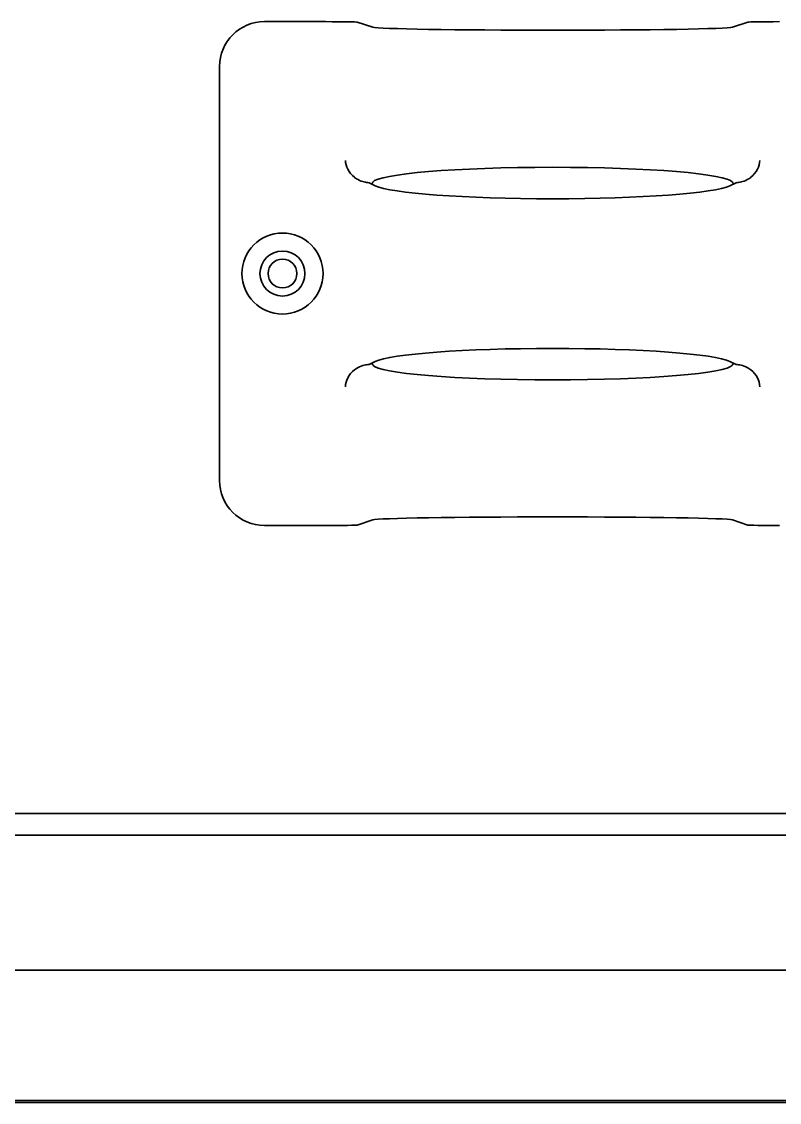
# Model space of a CAD drawing. Extents: x 6336 to 10269, y -393 to 3036.
# Drawn here: x 8744.1 to 8828.3, y 2230.8 to 2350.9 of the extents above; entities that cross this region are included whole.
import ezdxf

# ---------------------------------------------------------------- set-up
doc = ezdxf.new("R2010")
doc.units = 0
doc.header["$LTSCALE"] = 5
doc.layers.add('1', color=7, linetype='CONTINUOUS', true_color=0xffffff)

msp = doc.modelspace()

# ---------------------------------------------------------------- linework, layer by layer
at = {"layer": '1', "color": 7, "linetype": 'Continuous', "lineweight": 35}
for p, q in [((8777.89, 2350.93), (8771.08, 2350.93)), ((8783.1, 2350.3), (8781.38, 2350.87)), ((8824.76, 2350.87), (8823.05, 2350.3)), ((8766.07, 2299.92), (8766.07, 2345.93)), ((8782.77, 2332.99), (8783.38, 2332.68)), ((8783.1, 2333.08), (8782.98, 2332.88)), ((8822.77, 2332.68), (8823.38, 2332.99)), ((8823.05, 2333.08), (8823.16, 2332.88)), ((8782.77, 2312.87), (8783.38, 2313.17)), ((8822.77, 2313.17), (8823.38, 2312.87)), ((8783.1, 2312.77), (8782.98, 2312.97)), ((8823.05, 2312.77), (8823.16, 2312.97)), ((8783.1, 2295.56), (8781.38, 2294.98)), ((8824.76, 2294.98), (8823.05, 2295.56)), ((8777.89, 2294.93), (8771.08, 2294.93)), ((9176.07, 2262.93), (8700.37, 2262.93)), ((9142.77, 2260.53), (8700.37, 2260.53)), ((9142.77, 2245.53), (8702.42, 2245.53)), ((8850.54, 2231.04), (8702.42, 2231.04)), ((8850.55, 2230.83), (8702.42, 2230.83))]:
    msp.add_line(p, q, dxfattribs=at)
for radius in [4.5, 2.5, 1.6]:
    msp.add_circle((8773.07, 2322.93), radius, dxfattribs=at)
for centre, major_axis, ratio, start_param, end_param in [((8771.08, 2345.93), (4.75, -1.58), 0.998478, 1.89276, 3.462643), ((8777.89, 2350.86), (3.5, 0), 0.017455, 0.05236, 1.570796), ((8803.07, 2350.32), (20, 0), 0.017455, -3.089233, -0.05236), ((8828.26, 2350.86), (3.5, 0), 0.017455, 1.570796, 3.089233), ((8803.07, 2332.99), (20, 0), 0.087489, 0.05236, 3.089233), ((8782.61, 2335.6), (1.29, 2.16), 0.99484, -3.269542, -3.152361), ((8823.54, 2335.6), (-1.29, 2.16), 0.99484, -3.130824, -3.013643), ((8781.29, 2332.96), (1.5, 0), 0.087489, 0.174533, 0.565507), ((8803.07, 2332.99), (20, 0), 0.087489, -2.96706, -0.174533), ((8824.85, 2332.96), (1.5, 0), 0.087489, 2.576086, 2.96706), ((8803.07, 2312.86), (20, 0), 0.087489, 0.174533, 2.96706), ((8782.61, 2310.25), (-1.29, 2.16), 0.99484, 0.010769, 0.127949), ((8781.29, 2312.89), (1.5, 0), 0.087489, -0.565507, -0.174533), ((8803.07, 2312.86), (20, 0), 0.087489, -3.089233, -0.05236), ((8824.85, 2312.89), (1.5, 0), 0.087489, -2.96706, -2.576086), ((8823.54, 2310.25), (1.29, 2.16), 0.99484, -0.127949, -0.010769), ((8771.08, 2299.93), (4.75, 1.58), 0.998478, 2.820542, 4.390425), ((8803.07, 2295.54), (20, 0), 0.017455, 0.05236, 3.089233), ((8777.89, 2294.99), (3.5, 0), 0.017455, -1.570796, -0.05236), ((8828.26, 2294.99), (3.5, 0), 0.017455, -3.089233, -1.570796)]:
    msp.add_ellipse(centre, major_axis=major_axis, ratio=ratio, start_param=start_param, end_param=end_param, dxfattribs=at)
for points, knots in [([(8780.05, 2335.51), (8780.07, 2335.17), (8780.26, 2334.44), (8780.75, 2333.87), (8781.05, 2333.63)], [0, 0, 0, 0, 0.472403, 1, 1, 1, 1]), ([(8825.09, 2333.63), (8825.39, 2333.87), (8825.88, 2334.44), (8826.08, 2335.17), (8826.09, 2335.51)], [0, 0, 0, 0, 0.527598, 1, 1, 1, 1]), ([(8782.56, 2333.03), (8782.37, 2333.06), (8781.93, 2333.14), (8781.51, 2333.33), (8781.29, 2333.46)], [0, 0, 0, 0, 0.432061, 1, 1, 1, 1]), ([(8824.85, 2333.46), (8824.64, 2333.33), (8824.22, 2333.14), (8823.78, 2333.06), (8823.59, 2333.03)], [0, 0, 0, 0, 0.567938, 1, 1, 1, 1]), ([(8781.05, 2312.22), (8780.75, 2311.99), (8780.26, 2311.41), (8780.07, 2310.69), (8780.05, 2310.34)], [0, 0, 0, 0, 0.527598, 1, 1, 1, 1]), ([(8781.29, 2312.39), (8781.51, 2312.52), (8781.93, 2312.71), (8782.37, 2312.79), (8782.56, 2312.82)], [0, 0, 0, 0, 0.567939, 1, 1, 1, 1]), ([(8823.59, 2312.82), (8823.78, 2312.79), (8824.22, 2312.71), (8824.64, 2312.52), (8824.85, 2312.39)], [0, 0, 0, 0, 0.432061, 1, 1, 1, 1]), ([(8826.09, 2310.34), (8826.08, 2310.69), (8825.88, 2311.41), (8825.39, 2311.99), (8825.09, 2312.22)], [0, 0, 0, 0, 0.472403, 1, 1, 1, 1])]:
    msp.add_open_spline(points, degree=3, knots=knots, dxfattribs=at)

doc.saveas('drawing.dxf')
